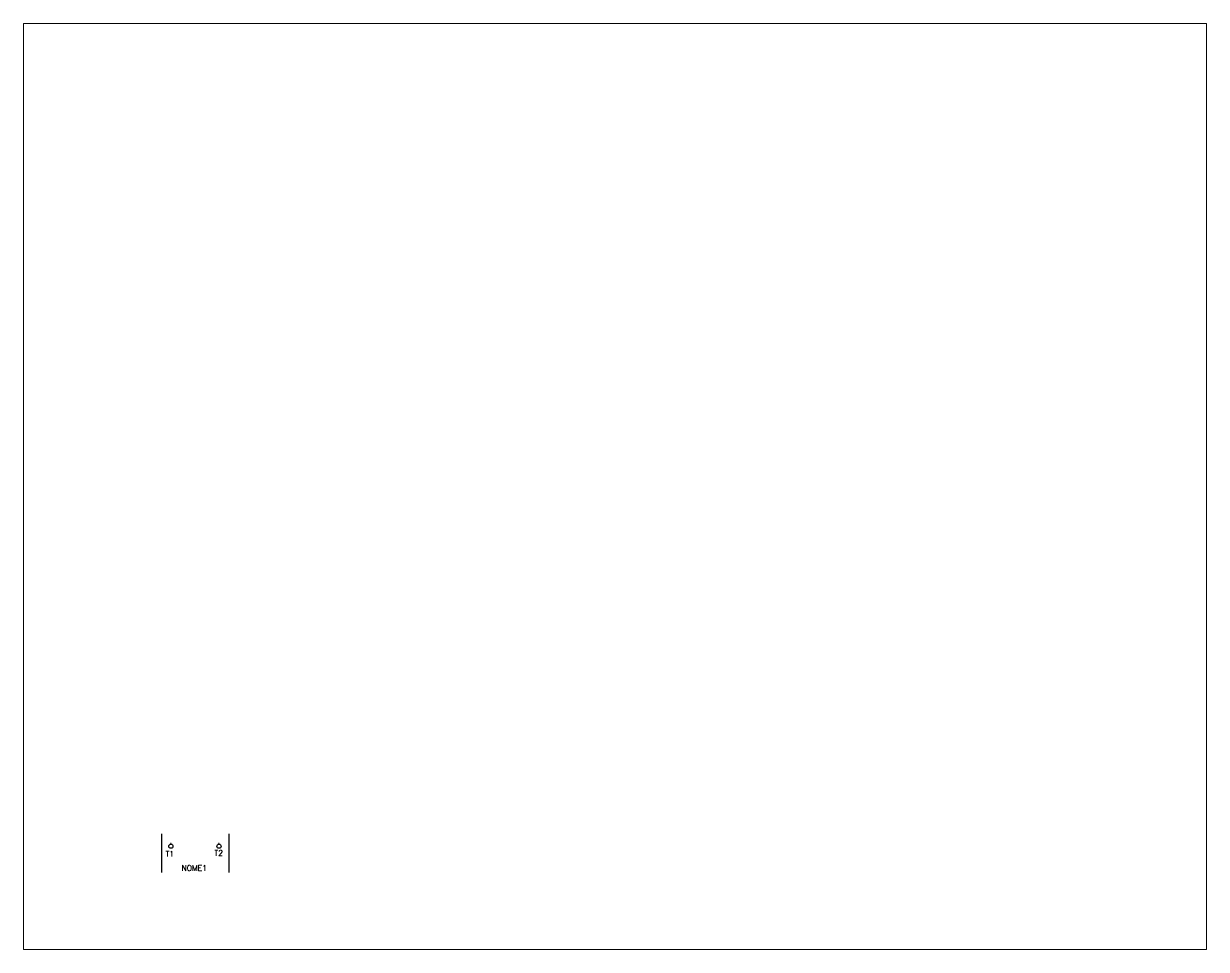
# Paper-space layout 'Layout1' of a CAD drawing. Extents: x 1.03 to 9.28, y 0.81 to 7.27.
# The model-space entities are those that its viewports show. They can reach past a viewport. Long polylines and large blocks are cut down to what shows.
import ezdxf
from ezdxf.enums import TextEntityAlignment as Align

# ---------------------------------------------------------------- set-up
doc = ezdxf.new("R2010")
doc.units = 0
doc.header["$LTSCALE"] = 10
doc.header["$MEASUREMENT"] = 0
doc.layers.get('0').update_dxf_attribs({"linetype": 'CONTINUOUS'})
doc.styles.add('ROMANS', font='romans', dxfattribs={"height": 0.2})

# ---------------------------------------------------------------- blocks, each defined once
blk = doc.blocks.new('CON3')
blk.add_circle((0, 0), 1)

msp = doc.modelspace()

# ---------------------------------------------------------------- linework, layer by layer
at = {"color": 7}
for p, q in [((46.1, 22.92), (46.1, 8.92)), ((70.58, 8.92), (70.58, 22.92))]:
    msp.add_line(p, q, dxfattribs=at)
at = {"lineweight": 5}
for p, q in [((49.56, 19.21), (49.56, 19.71)), ((66.91, 19.21), (66.91, 19.71))]:
    msp.add_line(p, q, dxfattribs=at)

# ---------------------------------------------------------------- block references
at = {"color": 7, "xscale": 0.75, "yscale": 0.75, "zscale": 0.75}
for p in [(49.56, 18.46), (66.91, 18.46)]:
    msp.add_blockref('CON3', p, dxfattribs=at)

# ---------------------------------------------------------------- texts
at = {"lineweight": 5, "style": 'ROMANS', "flags": 4}
for tag, text, p in [('T1', 'T1', (50.71, 15.71)), ('T2', 'T2', (68.37, 16.02))]:
    msp.add_attdef(tag, text=text, height=2, dxfattribs=at).set_placement(p, align=Align.MIDDLE_RIGHT)
msp.add_attdef('NOME1', text='NOME1', height=2, dxfattribs=at).set_placement((58, 10.58), align=Align.MIDDLE_CENTER)

psp = doc.layouts.get("Layout1")

# ---------------------------------------------------------------- viewports
at = {"layer": '0', "view_target_point": (-23.7891, -51.5)}
psp.add_viewport(center=(5.1562, 4.0382), size=(8.25, 6.461111), view_center_point=(233.7877, 200), view_height=334.634538, dxfattribs=at)

doc.saveas('drawing.dxf')
